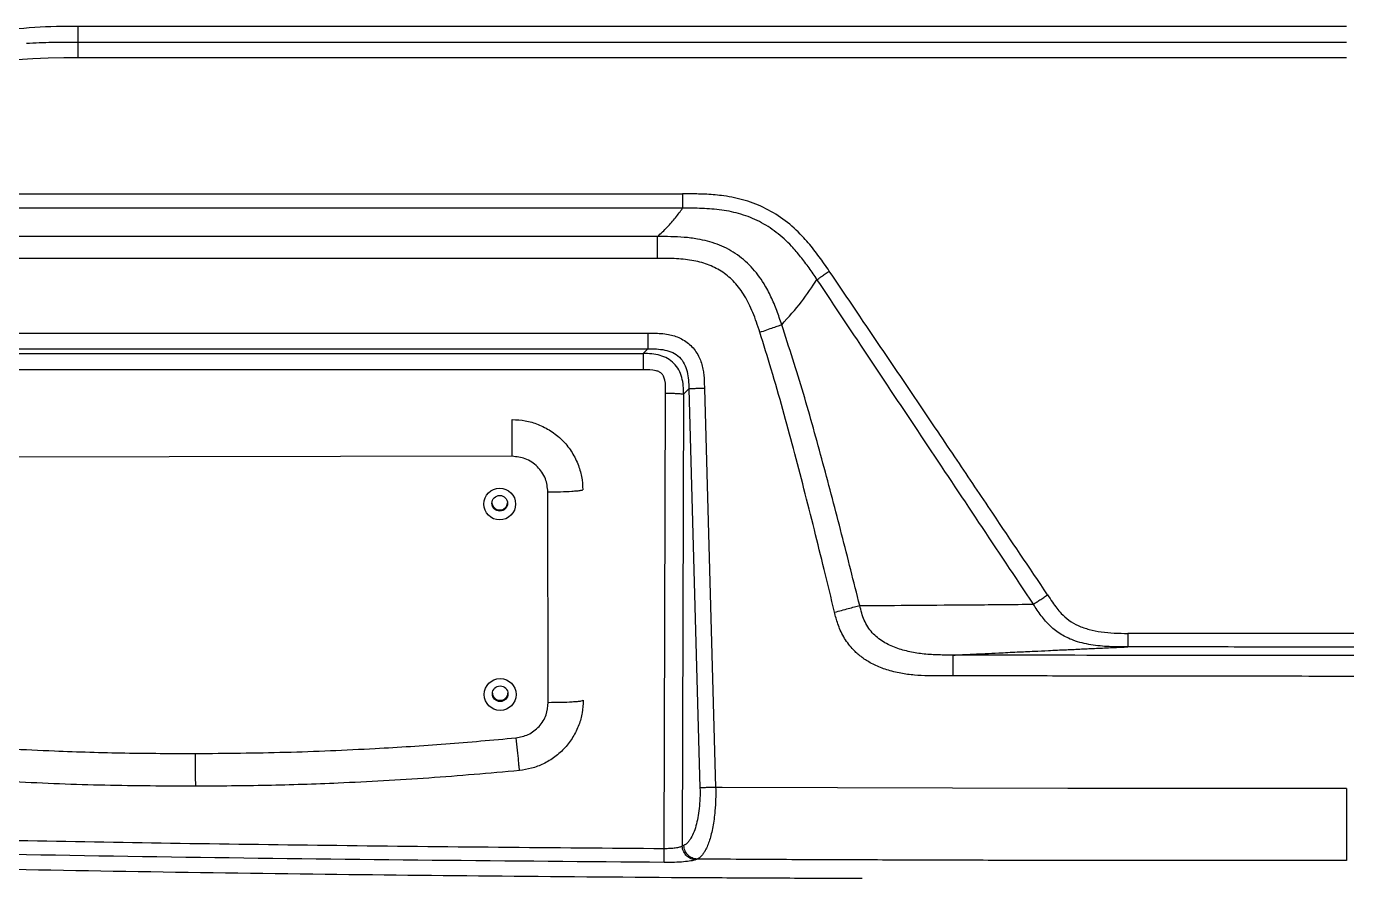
# Model space of a CAD drawing. Extents: x -51 to 27, y -13 to 136.
# Drawn here: x -25.5 to -11.68, y 5.75 to 14.67 of the extents above; entities that cross this region are included whole.
import ezdxf

# ---------------------------------------------------------------- set-up
doc = ezdxf.new("R2010")
doc.units = 0
doc.header["$MEASUREMENT"] = 0
doc.layers.add('GEOMETRY', color=2, linetype='Continuous', lineweight=25)

# ---------------------------------------------------------------- blocks, each defined once
blk = doc.blocks.new('2026 MONTERREY-BLOOM')
at = {"layer": 'GEOMETRY'}
for p, q in [((0, -69.045), (-13.281, -69.045)), ((0, -69.211), (-13.281, -69.211)), ((-13.756, -69.383), (-13.918, -69.394)), ((-13.594, -69.376), (-13.756, -69.383)), ((-13.432, -69.374), (-13.594, -69.376)), ((-13.353, -69.374), (-13.432, -69.374)), ((-13.281, -69.374), (-13.353, -69.374)), ((0, -69.374), (-13.281, -69.374)), ((-17.046, -70.797), (-6.952, -70.797)), ((-6.952, -70.947), (-17.046, -70.947)), ((-7.215, -71.244), (-16.784, -71.244)), ((-7.215, -71.472), (-16.784, -71.472)), ((-16.681, -72.255), (-7.317, -72.255)), ((-16.681, -72.419), (-7.317, -72.419)), ((-7.317, -72.419), (-7.365, -72.468)), ((-16.633, -72.468), (-7.365, -72.468)), ((-7.365, -72.639), (-16.633, -72.639)), ((-6.887, -72.837), (-6.942, -72.894)), ((-6.887, -72.837), (-6.77, -77.013)), ((-6.723, -72.833), (-6.606, -77.009)), ((-7.144, -77.652), (-7.13, -72.882)), ((-6.942, -72.894), (-6.956, -77.625)), ((-8.737, -73.544), (-15.376, -73.556)), ((-8.358, -76.119), (-8.362, -73.916)), ((-6.539, -77.009), (-6.606, -77.009)), ((-2.919, -77.021), (-6.539, -77.009)), ((-1.341, -77.022), (-2.919, -77.021)), ((-0.636, -77.022), (-1.341, -77.022)), ((0, -77.022), (-0.636, -77.022)), ((-6.939, -77.618), (-6.956, -77.625)), ((-6.819, -77.767), (-6.802, -77.76))]:
    blk.add_line(p, q, dxfattribs=at)
for centre, radius in [((-8.866, -74.044), 0.166), ((-8.866, -74.036), 0.0819), ((-8.862, -76.037), 0.166), ((-8.862, -76.029), 0.0819)]:
    blk.add_circle(centre, radius, dxfattribs=at)
for centre in [(-8.866, -74.023), (-8.862, -76.016)]:
    blk.add_arc(centre, 0.082, 184.6046, 355.3408, dxfattribs=at)
for points, knots in [([(36.859, -38.985), (36.859, -39.022), (36.859, -39.104), (36.859, -39.239), (36.859, -39.396), (36.859, -39.568), (36.859, -39.736), (36.859, -39.877), (36.859, -39.976), (36.859, -40.077), (36.859, -40.194), (36.859, -40.34), (36.859, -40.483), (36.859, -40.621), (36.859, -40.823), (36.859, -41.098), (36.859, -41.453), (36.859, -41.82), (36.858, -42.212), (36.858, -42.618), (36.857, -43.039), (36.855, -43.462), (36.854, -43.893), (36.852, -44.335), (36.849, -45.064), (36.843, -46.07), (36.836, -47.022), (36.831, -47.633), (36.828, -47.913), (36.826, -48.213), (36.822, -48.535), (36.819, -48.88), (36.815, -49.226), (36.807, -49.906), (36.793, -50.909), (36.772, -52.226), (36.748, -53.511), (36.723, -54.715), (36.695, -55.842), (36.674, -56.641), (36.659, -57.171), (36.651, -57.441), (36.643, -57.709), (36.634, -57.975), (36.626, -58.239), (36.607, -58.826), (36.576, -59.723), (36.54, -60.635), (36.515, -61.236), (36.502, -61.54), (36.489, -61.84), (36.474, -62.155), (36.458, -62.501), (36.434, -63.003), (36.402, -63.633), (36.361, -64.364), (36.324, -64.988), (36.291, -65.509), (36.264, -65.92), (36.245, -66.194), (36.235, -66.339), (36.232, -66.374), (36.23, -66.409), (36.227, -66.443), (36.224, -66.478), (36.222, -66.512), (36.219, -66.547), (36.202, -66.781), (36.169, -67.208), (36.117, -67.82), (36.064, -68.396), (36.011, -68.934), (35.958, -69.431), (35.907, -69.882), (35.858, -70.263), (35.795, -70.569), (35.731, -70.824), (35.665, -71.043), (35.608, -71.209), (35.566, -71.323), (35.532, -71.409), (35.497, -71.495), (35.461, -71.58), (35.423, -71.664), (35.351, -71.817), (35.28, -71.955), (35.211, -72.079), (35.186, -72.123), (35.158, -72.17), (35.119, -72.236), (34.999, -72.43), (34.784, -72.739), (34.483, -73.096), (34.184, -73.398), (33.895, -73.652), (33.59, -73.886), (33.269, -74.098), (32.934, -74.287), (32.564, -74.465), (32.157, -74.623), (31.712, -74.754), (31.259, -74.849), (30.8, -74.902), (30.344, -74.954), (29.886, -75.002), (29.441, -75.046), (29.006, -75.087), (28.583, -75.124), (28.161, -75.158), (27.739, -75.191), (27.315, -75.223), (26.731, -75.263), (25.992, -75.311), (25.095, -75.363), (24.191, -75.41), (23.309, -75.453), (22.377, -75.495), (21.391, -75.536), (20.304, -75.576), (19.184, -75.614), (18.079, -75.647), (16.991, -75.677), (16.207, -75.696), (15.689, -75.708), (15.444, -75.713), (15.198, -75.719), (14.951, -75.724), (14.703, -75.729), (14.453, -75.734), (13.759, -75.748), (12.604, -75.768), (11.388, -75.786), (10.554, -75.796), (10.116, -75.801), (9.68, -75.806), (9.248, -75.81), (8.828, -75.814), (8.28, -75.819), (7.585, -75.825), (6.735, -75.83), (5.853, -75.835), (4.966, -75.839), (3.975, -75.842), (2.91, -75.844), (1.754, -75.846), (0.609, -75.847), (-0.455, -75.847), (-1.44, -75.846), (-2.343, -75.845), (-3.238, -75.843), (-3.829, -75.842), (-4.118, -75.841)], [0, 0, 0, 0, 0.0015205, 0.0033457, 0.0054756, 0.007915, 0.0103829, 0.0122963, 0.0136552, 0.0144139, 0.0164289, 0.0184285, 0.0203659, 0.0222411, 0.0240541, 0.0286038, 0.0334271, 0.0385312, 0.0435423, 0.0493867, 0.0550992, 0.0606799, 0.0666233, 0.0726617, 0.0786535, 0.0963497, 0.113627, 0.1174481, 0.121248, 0.1250268, 0.1296573, 0.1343866, 0.1390883, 0.1437626, 0.1620811, 0.1799649, 0.1974138, 0.2144282, 0.2290414, 0.2433183, 0.2470019, 0.2506624, 0.2542999, 0.2579143, 0.2615057, 0.265074, 0.2818429, 0.2980744, 0.3022367, 0.3063621, 0.3104507, 0.3145025, 0.3191882, 0.3245637, 0.3349686, 0.3449124, 0.3543951, 0.3604013, 0.3662067, 0.3711496, 0.3716267, 0.3721023, 0.3725764, 0.3730489, 0.37352, 0.3739896, 0.3744577, 0.3749243, 0.3835541, 0.3918977, 0.3999554, 0.4071383, 0.4139151, 0.4202961, 0.4256539, 0.4295637, 0.4329884, 0.436386, 0.4388658, 0.4401192, 0.4413721, 0.4426249, 0.443878, 0.4451317, 0.4463864, 0.4507691, 0.4514578, 0.4521466, 0.4528356, 0.4537108, 0.455254, 0.4621392, 0.4690242, 0.4742408, 0.4794587, 0.4846756, 0.4898923, 0.4951112, 0.5003286, 0.5066101, 0.5128922, 0.519174, 0.5254609, 0.5317008, 0.5378835, 0.5442016, 0.5499516, 0.55566, 0.5615042, 0.5671845, 0.5729289, 0.5788098, 0.5910574, 0.6030653, 0.6154142, 0.6279319, 0.6390692, 0.6533928, 0.6681633, 0.6833808, 0.6990455, 0.7132005, 0.7277021, 0.7310052, 0.7343258, 0.7376638, 0.7410194, 0.7443924, 0.7477829, 0.7511908, 0.7726989, 0.7948379, 0.8007406, 0.8066865, 0.8126757, 0.8184869, 0.8242755, 0.829799, 0.8408264, 0.8525895, 0.8644161, 0.8767764, 0.8887042, 0.904785, 0.9201624, 0.9358208, 0.9514061, 0.963534, 0.9759348, 0.9882033, 1, 1, 1, 1]), ([(36.643, -38.985), (36.643, -39.828), (36.644, -41.551), (36.638, -44.154), (36.623, -46.796), (36.598, -49.436), (36.56, -52.073), (36.508, -54.709), (36.443, -57.234), (36.364, -59.65), (36.27, -61.957), (36.155, -64.262), (36.031, -66.228), (35.9, -67.852), (35.802, -68.877), (35.716, -69.638), (35.663, -70.134), (35.567, -70.618), (35.44, -71.049), (35.293, -71.432), (35.137, -71.768), (34.958, -72.092), (34.757, -72.403), (34.535, -72.7), (34.293, -72.981), (34.032, -73.244), (33.754, -73.488), (33.46, -73.713), (33.15, -73.917), (32.828, -74.099), (32.47, -74.269), (32.078, -74.421), (31.65, -74.547), (31.21, -74.637), (30.76, -74.689), (30.304, -74.741), (29.845, -74.789), (29.117, -74.861), (28.118, -74.947), (26.517, -75.064), (24.581, -75.177), (22.165, -75.291), (19.603, -75.387), (16.893, -75.466), (14.119, -75.527), (11.282, -75.573), (9.295, -75.594), (8.222, -75.603), (8.062, -75.605), (7.902, -75.606), (7.75, -75.607), (7.619, -75.608), (7.509, -75.609), (7.406, -75.61), (7.287, -75.61), (6.823, -75.614), (5.731, -75.62), (3.332, -75.628), (-0.049, -75.632), (-2.762, -75.627), (-4.118, -75.625)], [0, 0, 0, 0, 0.034488, 0.070526, 0.106569, 0.142591, 0.178588, 0.214528, 0.250471, 0.281965, 0.313469, 0.344975, 0.376447, 0.394063, 0.411668, 0.418581, 0.425411, 0.432079, 0.438744, 0.443794, 0.448844, 0.453894, 0.458943, 0.463993, 0.469043, 0.474092, 0.479142, 0.484192, 0.489242, 0.494293, 0.499343, 0.505424, 0.511505, 0.517586, 0.523766, 0.530042, 0.536349, 0.542658, 0.560012, 0.577374, 0.608371, 0.639386, 0.67635, 0.71332, 0.75032, 0.789907, 0.829466, 0.831649, 0.833831, 0.836013, 0.838185, 0.84005, 0.841408, 0.842657, 0.844259, 0.846315, 0.861623, 0.88897, 0.944497, 1, 1, 1, 1]), ([(-13.281, -69.045), (-13.433, -69.045), (-13.736, -69.047), (-14.188, -69.101), (-14.633, -69.192), (-15.071, -69.311), (-15.5, -69.448), (-15.782, -69.547), (-15.922, -69.597)], [0, 0, 0, 0, 0.167416, 0.334798, 0.502102, 0.669415, 0.835726, 1, 1, 1, 1]), ([(-13.552, -69.213), (-13.597, -69.214), (-13.687, -69.216), (-13.777, -69.221), (-13.822, -69.224)], [0, 0, 0, 0, 0.4993413, 1, 1, 1, 1]), ([(-13.281, -69.211), (-13.298, -69.211), (-13.343, -69.211), (-13.433, -69.211), (-13.507, -69.212), (-13.552, -69.213)], [0, 0, 0, 0, 0.180182, 0.5, 1, 1, 1, 1]), ([(-5.416, -71.606), (-5.434, -71.58), (-5.468, -71.529), (-5.522, -71.454), (-5.577, -71.381), (-5.636, -71.308), (-5.731, -71.202), (-5.873, -71.073), (-6.075, -70.946), (-6.293, -70.86), (-6.475, -70.823), (-6.609, -70.807), (-6.697, -70.801), (-6.783, -70.798), (-6.867, -70.797), (-6.924, -70.797), (-6.952, -70.797)], [0, 0, 0, 0, 0.051946, 0.10025, 0.15059, 0.201683, 0.25325, 0.383392, 0.512702, 0.640098, 0.764884, 0.813514, 0.861425, 0.90839, 0.952862, 1, 1, 1, 1]), ([(-7.215, -71.244), (-7.18, -71.211), (-7.11, -71.145), (-7.023, -71.046), (-6.976, -70.98), (-6.952, -70.947)], [0, 0, 0, 0, 0.332646, 0.6647272, 1, 1, 1, 1]), ([(-5.545, -71.693), (-5.572, -71.653), (-5.627, -71.572), (-5.715, -71.454), (-5.825, -71.325), (-5.966, -71.196), (-6.144, -71.082), (-6.339, -71.005), (-6.542, -70.962), (-6.748, -70.947), (-6.885, -70.947), (-6.952, -70.947)], [0, 0, 0, 0, 0.086898, 0.174245, 0.260589, 0.387585, 0.511874, 0.634546, 0.75689, 0.879691, 1, 1, 1, 1]), ([(-5.914, -72.166), (-5.931, -72.117), (-5.964, -72.018), (-6.024, -71.874), (-6.108, -71.716), (-6.227, -71.556), (-6.395, -71.414), (-6.588, -71.317), (-6.771, -71.27), (-6.935, -71.25), (-7.076, -71.244), (-7.169, -71.244), (-7.215, -71.244)], [0, 0, 0, 0, 0.089223, 0.178615, 0.2665, 0.394446, 0.518133, 0.639305, 0.759862, 0.840427, 0.921094, 1, 1, 1, 1]), ([(-6.143, -72.245), (-6.155, -72.21), (-6.178, -72.14), (-6.215, -72.041), (-6.256, -71.948), (-6.315, -71.84), (-6.4, -71.722), (-6.527, -71.613), (-6.647, -71.55), (-6.751, -71.515), (-6.835, -71.496), (-6.924, -71.483), (-7.018, -71.475), (-7.115, -71.472), (-7.181, -71.472), (-7.215, -71.472)], [0, 0, 0, 0, 0.076471, 0.149546, 0.218459, 0.283461, 0.403106, 0.513834, 0.623339, 0.679544, 0.738763, 0.800054, 0.864178, 0.931366, 1, 1, 1, 1]), ([(-5.914, -72.166), (-5.842, -72.086), (-5.698, -71.926), (-5.596, -71.771), (-5.545, -71.693)], [0, 0, 0, 0, 0.500103, 1, 1, 1, 1]), ([(-5.545, -71.693), (-5.54, -71.69), (-5.529, -71.683), (-5.498, -71.662), (-5.459, -71.636), (-5.43, -71.616), (-5.416, -71.606)], [0, 0, 0, 0, 0.2500001, 0.5, 0.7499998, 1, 1, 1, 1]), ([(-3.279, -75.092), (-3.659, -74.521), (-4.414, -73.388), (-5.169, -72.256), (-5.545, -71.693)], [0, 0, 0, 0, 0.5033996, 1, 1, 1, 1]), ([(-3.13, -74.994), (-3.322, -74.709), (-3.638, -74.239), (-4.02, -73.671), (-4.589, -72.825), (-5.036, -72.166), (-5.416, -71.606)], [0, 0, 0, 0, 0.252135, 0.415436, 0.50316, 1, 1, 1, 1]), ([(-7.317, -72.255), (-7.295, -72.255), (-7.249, -72.255), (-7.176, -72.257), (-7.105, -72.266), (-7.038, -72.282), (-6.955, -72.315), (-6.88, -72.366), (-6.82, -72.435), (-6.785, -72.492), (-6.759, -72.553), (-6.742, -72.613), (-6.732, -72.674), (-6.726, -72.73), (-6.725, -72.783), (-6.724, -72.817), (-6.723, -72.833)], [0, 0, 0, 0, 0.069176, 0.143845, 0.224636, 0.29277, 0.357811, 0.499041, 0.569349, 0.640798, 0.705897, 0.774093, 0.836211, 0.89489, 0.94974, 1, 1, 1, 1]), ([(-6.143, -72.245), (-6.118, -72.237), (-6.068, -72.219), (-6, -72.196), (-5.945, -72.177), (-5.924, -72.17), (-5.914, -72.166)], [0, 0, 0, 0, 0.25, 0.5, 0.75, 1, 1, 1, 1]), ([(-5.361, -75.175), (-5.397, -75.027), (-5.467, -74.739), (-5.573, -74.309), (-5.68, -73.886), (-5.789, -73.467), (-5.903, -73.05), (-6.018, -72.643), (-6.103, -72.374), (-6.143, -72.245)], [0, 0, 0, 0, 0.151154, 0.292801, 0.43864, 0.581713, 0.721398, 0.865945, 1, 1, 1, 1]), ([(-5.098, -75.106), (-5.16, -74.857), (-5.285, -74.359), (-5.48, -73.619), (-5.682, -72.886), (-5.837, -72.406), (-5.914, -72.166)], [0, 0, 0, 0, 0.25299, 0.504277, 0.752401, 1, 1, 1, 1]), ([(-7.317, -72.419), (-7.287, -72.419), (-7.227, -72.419), (-7.138, -72.428), (-7.054, -72.454), (-6.982, -72.503), (-6.93, -72.574), (-6.901, -72.658), (-6.889, -72.746), (-6.888, -72.807), (-6.887, -72.837)], [0, 0, 0, 0, 0.128136, 0.255095, 0.378596, 0.499395, 0.620175, 0.74367, 0.870573, 1, 1, 1, 1]), ([(-6.942, -72.894), (-6.942, -72.865), (-6.943, -72.806), (-6.957, -72.719), (-6.988, -72.638), (-7.04, -72.569), (-7.108, -72.517), (-7.188, -72.484), (-7.275, -72.469), (-7.335, -72.468), (-7.365, -72.468)], [0, 0, 0, 0, 0.125962, 0.252931, 0.376825, 0.497932, 0.618947, 0.742786, 0.870195, 1, 1, 1, 1]), ([(-7.13, -72.882), (-7.129, -72.836), (-7.128, -72.777), (-7.148, -72.709), (-7.167, -72.68), (-7.194, -72.659), (-7.26, -72.637), (-7.319, -72.638), (-7.365, -72.639)], [0, 0, 0, 0, 0.32849, 0.429422, 0.504475, 0.57774, 0.674004, 1, 1, 1, 1]), ([(-8.737, -73.544), (-8.737, -73.499), (-8.737, -73.41), (-8.738, -73.302), (-8.738, -73.228), (-8.738, -73.18), (-8.738, -73.166), (-8.738, -73.159)], [0, 0, 0, 0, 0.2786127, 0.5575293, 0.706802, 0.8547322, 1, 1, 1, 1]), ([(-8.738, -73.159), (-8.691, -73.161), (-8.598, -73.166), (-8.461, -73.207), (-8.33, -73.274), (-8.211, -73.369), (-8.131, -73.467), (-8.08, -73.554), (-8.04, -73.642), (-8.005, -73.755), (-7.999, -73.848), (-7.997, -73.894)], [0, 0, 0, 0, 0.1199878, 0.2399838, 0.3682963, 0.4998794, 0.6298546, 0.694589, 0.7600159, 0.8800042, 1, 1, 1, 1]), ([(-8.362, -73.916), (-8.368, -73.869), (-8.375, -73.797), (-8.422, -73.71), (-8.471, -73.651), (-8.53, -73.603), (-8.618, -73.556), (-8.69, -73.549), (-8.737, -73.544)], [0, 0, 0, 0, 0.239443, 0.369672, 0.5, 0.630227, 0.760557, 1, 1, 1, 1]), ([(-8.362, -73.916), (-8.318, -73.915), (-8.229, -73.915), (-8.125, -73.91), (-8.056, -73.905), (-8.012, -73.9), (-8.002, -73.896), (-7.997, -73.894)], [0, 0, 0, 0, 0.278613, 0.557529, 0.706802, 0.854732, 1, 1, 1, 1]), ([(-3.279, -75.092), (-3.269, -75.085), (-3.249, -75.072), (-3.212, -75.048), (-3.172, -75.022), (-3.144, -75.003), (-3.13, -74.994)], [0, 0, 0, 0, 0.25, 0.5, 0.75, 1, 1, 1, 1]), ([(-3.13, -74.994), (-3.113, -75.02), (-3.082, -75.067), (-3.036, -75.133), (-2.981, -75.198), (-2.908, -75.263), (-2.808, -75.32), (-2.693, -75.36), (-2.567, -75.384), (-2.43, -75.396), (-2.337, -75.397), (-2.289, -75.397)], [0, 0, 0, 0, 0.092644, 0.170803, 0.24344, 0.351327, 0.465066, 0.587393, 0.717648, 0.854709, 1, 1, 1, 1]), ([(-5.361, -75.175), (-5.336, -75.169), (-5.287, -75.156), (-5.216, -75.137), (-5.151, -75.12), (-5.115, -75.111), (-5.098, -75.106)], [0, 0, 0, 0, 0.25, 0.5, 0.75, 1, 1, 1, 1]), ([(-4.118, -75.841), (-4.164, -75.842), (-4.252, -75.842), (-4.387, -75.843), (-4.525, -75.836), (-4.67, -75.817), (-4.789, -75.788), (-4.88, -75.755), (-4.943, -75.728), (-5.016, -75.689), (-5.096, -75.635), (-5.169, -75.566), (-5.225, -75.498), (-5.267, -75.433), (-5.301, -75.366), (-5.326, -75.3), (-5.346, -75.237), (-5.356, -75.196), (-5.361, -75.175)], [0, 0, 0, 0, 0.087724, 0.168677, 0.260571, 0.353375, 0.450092, 0.495279, 0.539063, 0.581678, 0.654338, 0.724914, 0.773841, 0.823106, 0.873296, 0.917975, 0.959135, 1, 1, 1, 1]), ([(-5.098, -75.106), (-4.905, -75.105), (-4.516, -75.102), (-3.91, -75.098), (-3.49, -75.094), (-3.279, -75.092)], [0, 0, 0, 0, 0.329143, 0.662369, 1, 1, 1, 1]), ([(-4.118, -75.625), (-4.169, -75.625), (-4.271, -75.624), (-4.423, -75.616), (-4.573, -75.593), (-4.717, -75.553), (-4.853, -75.49), (-4.973, -75.395), (-5.058, -75.261), (-5.084, -75.159), (-5.098, -75.106)], [0, 0, 0, 0, 0.125616, 0.250361, 0.374006, 0.496666, 0.618858, 0.741908, 0.868523, 1, 1, 1, 1]), ([(-2.289, -75.539), (-2.355, -75.539), (-2.484, -75.538), (-2.677, -75.522), (-2.848, -75.48), (-2.991, -75.412), (-3.105, -75.324), (-3.199, -75.214), (-3.253, -75.133), (-3.279, -75.092)], [0, 0, 0, 0, 0.169465, 0.336494, 0.50191, 0.625125, 0.748599, 0.873584, 1, 1, 1, 1]), ([(20.484, -75.121), (20.388, -75.124), (20.215, -75.13), (19.98, -75.138), (19.808, -75.144), (19.681, -75.148), (19.584, -75.152), (19.489, -75.155), (19.396, -75.158), (19.305, -75.161), (19.088, -75.168), (18.738, -75.179), (18.122, -75.198), (17.371, -75.219), (16.568, -75.239), (15.85, -75.256), (15.224, -75.27), (14.612, -75.283), (14.008, -75.295), (13.144, -75.311), (12.006, -75.329), (10.584, -75.348), (9.162, -75.364), (7.945, -75.374), (6.947, -75.381), (6.164, -75.386), (5.386, -75.389), (4.591, -75.392), (3.764, -75.394), (2.935, -75.396), (2.272, -75.397), (1.77, -75.398), (1.417, -75.398), (1.064, -75.398), (0.717, -75.398), (0.378, -75.398), (0.038, -75.398), (-0.305, -75.398), (-0.639, -75.398), (-0.941, -75.398), (-1.232, -75.398), (-1.541, -75.398), (-1.899, -75.397), (-2.154, -75.397), (-2.289, -75.397)], [0, 0, 0, 0, 0.01258, 0.022905, 0.030976, 0.035228, 0.039547, 0.043752, 0.047844, 0.051823, 0.055688, 0.076438, 0.097967, 0.136831, 0.175468, 0.203763, 0.231432, 0.257966, 0.284332, 0.311028, 0.37181, 0.434238, 0.498314, 0.559111, 0.594553, 0.629759, 0.6622, 0.6971, 0.734458, 0.771132, 0.806281, 0.82177, 0.837275, 0.852794, 0.868328, 0.882909, 0.897504, 0.913042, 0.928113, 0.941481, 0.952886, 0.966441, 0.982145, 1, 1, 1, 1]), ([(20.489, -75.262), (19.745, -75.288), (18.253, -75.338), (16.01, -75.396), (13.76, -75.443), (11.509, -75.479), (9.708, -75.5), (8.358, -75.512), (7.456, -75.519), (6.541, -75.525), (5.601, -75.53), (4.635, -75.534), (3.661, -75.536), (2.671, -75.538), (1.679, -75.54), (0.679, -75.54), (-0.311, -75.54), (-1.3, -75.54), (-1.96, -75.539), (-2.289, -75.539)], [0, 0, 0, 0, 0.097969, 0.196665, 0.295475, 0.394339, 0.493136, 0.53262, 0.572091, 0.611887, 0.653146, 0.695877, 0.739077, 0.781472, 0.826257, 0.869754, 0.913169, 0.956585, 1, 1, 1, 1]), ([(-2.289, -75.397), (-2.289, -75.415), (-2.289, -75.451), (-2.289, -75.497), (-2.289, -75.53), (-2.289, -75.536), (-2.289, -75.539)], [0, 0, 0, 0, 0.25, 0.5, 0.75, 1, 1, 1, 1]), ([(-4.118, -75.625), (-4.066, -75.622), (-3.956, -75.617), (-3.797, -75.609), (-3.627, -75.601), (-3.455, -75.592), (-3.281, -75.584), (-3.109, -75.576), (-2.944, -75.568), (-2.776, -75.561), (-2.615, -75.553), (-2.453, -75.546), (-2.342, -75.541), (-2.289, -75.539)], [0, 0, 0, 0, 0.087414, 0.186597, 0.266152, 0.372331, 0.471824, 0.552632, 0.655036, 0.740676, 0.823925, 0.915016, 1, 1, 1, 1]), ([(-4.118, -75.841), (-4.118, -75.814), (-4.118, -75.759), (-4.118, -75.689), (-4.118, -75.638), (-4.118, -75.629), (-4.118, -75.625)], [0, 0, 0, 0, 0.25, 0.5, 0.75, 1, 1, 1, 1]), ([(-8.697, -76.491), (-8.653, -76.482), (-8.562, -76.464), (-8.449, -76.376), (-8.372, -76.256), (-8.363, -76.164), (-8.358, -76.119)], [0, 0, 0, 0, 0.241287, 0.5, 0.758713, 1, 1, 1, 1]), ([(-7.993, -76.098), (-7.995, -76.142), (-7.999, -76.229), (-8.036, -76.359), (-8.096, -76.484), (-8.181, -76.597), (-8.286, -76.693), (-8.405, -76.764), (-8.531, -76.814), (-8.618, -76.826), (-8.661, -76.833)], [0, 0, 0, 0, 0.120601, 0.24121, 0.370597, 0.5, 0.629387, 0.75879, 0.879391, 1, 1, 1, 1]), ([(-8.358, -76.119), (-8.314, -76.119), (-8.225, -76.118), (-8.121, -76.114), (-8.052, -76.109), (-8.008, -76.104), (-7.998, -76.1), (-7.993, -76.098)], [0, 0, 0, 0, 0.278613, 0.557529, 0.706802, 0.854732, 1, 1, 1, 1]), ([(-15.406, -76.503), (-15.093, -76.53), (-14.469, -76.583), (-13.596, -76.627), (-12.79, -76.652), (-12.297, -76.654), (-12.051, -76.655)], [0, 0, 0, 0, 0.279901, 0.559853, 0.779884, 1, 1, 1, 1]), ([(-12.051, -76.655), (-11.737, -76.652), (-11.11, -76.646), (-10.237, -76.608), (-9.432, -76.557), (-8.942, -76.513), (-8.697, -76.491)], [0, 0, 0, 0, 0.280126, 0.560127, 0.780075, 1, 1, 1, 1]), ([(-8.697, -76.491), (-8.692, -76.535), (-8.684, -76.622), (-8.674, -76.722), (-8.667, -76.785), (-8.663, -76.823), (-8.662, -76.83), (-8.661, -76.833)], [0, 0, 0, 0, 0.2786127, 0.5575293, 0.706802, 0.8547322, 1, 1, 1, 1]), ([(-12.05, -76.998), (-12.05, -76.993), (-12.05, -76.983), (-12.05, -76.925), (-12.051, -76.851), (-12.051, -76.758), (-12.051, -76.689), (-12.051, -76.655)], [0, 0, 0, 0, 0.184619, 0.373982, 0.561855, 0.780815, 1, 1, 1, 1]), ([(-12.05, -76.998), (-12.367, -76.996), (-13.001, -76.993), (-13.883, -76.958), (-14.696, -76.909), (-15.192, -76.866), (-15.44, -76.845)], [0, 0, 0, 0, 0.28013, 0.560132, 0.780079, 1, 1, 1, 1]), ([(-8.661, -76.833), (-8.977, -76.861), (-9.608, -76.917), (-10.489, -76.965), (-11.303, -76.992), (-11.801, -76.996), (-12.05, -76.998)], [0, 0, 0, 0, 0.279905, 0.559858, 0.779887, 1, 1, 1, 1]), ([(-6.77, -77.013), (-6.769, -77.05), (-6.769, -77.124), (-6.777, -77.229), (-6.791, -77.327), (-6.812, -77.415), (-6.839, -77.494), (-6.868, -77.548), (-6.894, -77.583), (-6.916, -77.605), (-6.931, -77.614), (-6.939, -77.618)], [0, 0, 0, 0, 0.124259, 0.250342, 0.371818, 0.492845, 0.626336, 0.76237, 0.84186, 0.92079, 1, 1, 1, 1]), ([(-6.606, -77.009), (-6.605, -77.032), (-6.605, -77.078), (-6.606, -77.147), (-6.61, -77.215), (-6.616, -77.287), (-6.625, -77.364), (-6.639, -77.443), (-6.655, -77.514), (-6.674, -77.578), (-6.696, -77.634), (-6.715, -77.672), (-6.73, -77.695), (-6.74, -77.709), (-6.75, -77.721), (-6.762, -77.734), (-6.779, -77.749), (-6.793, -77.756), (-6.802, -77.76)], [0, 0, 0, 0, 0.0623274, 0.1246549, 0.1872336, 0.2494523, 0.330992, 0.4144955, 0.5000652, 0.5793773, 0.6628537, 0.7505486, 0.7813456, 0.8124098, 0.8437428, 0.8753464, 0.9230565, 1, 1, 1, 1]), ([(0, -77.022), (0, -77.067), (0, -77.158), (0, -77.29), (0, -77.413), (0, -77.524), (0, -77.619), (0, -77.694), (0, -77.749), (0, -77.766), (0, -77.774)], [0, 0, 0, 0, 0.125007, 0.250004, 0.375, 0.5, 0.625, 0.749996, 0.874993, 1, 1, 1, 1]), ([(-7.144, -77.652), (-7.723, -77.647), (-8.865, -77.639), (-10.555, -77.62), (-12.197, -77.598), (-13.791, -77.571), (-15.339, -77.541), (-16.354, -77.516), (-16.854, -77.504)], [0, 0, 0, 0, 0.178838, 0.352806, 0.521904, 0.686135, 0.845499, 1, 1, 1, 1]), ([(-7.145, -77.795), (-8.764, -77.781), (-11.192, -77.76), (-14.43, -77.705), (-16.049, -77.667), (-16.858, -77.648)], [0, 0, 0, 0, 0.499909, 0.749955, 1, 1, 1, 1]), ([(-7.145, -77.795), (-7.145, -77.791), (-7.145, -77.784), (-7.145, -77.75), (-7.145, -77.705), (-7.144, -77.669), (-7.144, -77.652)], [0, 0, 0, 0, 0.25, 0.5, 0.75, 1, 1, 1, 1]), ([(-6.956, -77.625), (-6.965, -77.629), (-6.982, -77.636), (-7.027, -77.645), (-7.083, -77.651), (-7.124, -77.651), (-7.144, -77.652)], [0, 0, 0, 0, 0.250123, 0.500168, 0.754623, 1, 1, 1, 1]), ([(-6.819, -77.767), (-6.834, -77.764), (-6.866, -77.759), (-6.91, -77.73), (-6.938, -77.692), (-6.953, -77.655), (-6.955, -77.635), (-6.956, -77.625)], [0, 0, 0, 0, 0.2211901, 0.461368, 0.7204845, 0.857846, 1, 1, 1, 1]), ([(-6.819, -77.767), (-6.833, -77.771), (-6.861, -77.78), (-6.939, -77.789), (-7.036, -77.795), (-7.109, -77.795), (-7.145, -77.795)], [0, 0, 0, 0, 0.250002, 0.500059, 0.750095, 1, 1, 1, 1]), ([(0, -77.774), (-0.148, -77.774), (-0.458, -77.774), (-0.945, -77.775), (-1.476, -77.775), (-2.048, -77.775), (-2.66, -77.774), (-3.351, -77.774), (-4.123, -77.772), (-4.979, -77.769), (-5.877, -77.766), (-6.489, -77.762), (-6.802, -77.76)], [0, 0, 0, 0, 0.065035, 0.136773, 0.214914, 0.299154, 0.389192, 0.484724, 0.603961, 0.729915, 0.862093, 1, 1, 1, 1]), ([(-10.694, -77.921), (-11.39, -77.911), (-12.782, -77.893), (-14.174, -77.866), (-14.87, -77.853)], [0, 0, 0, 0, 0.499994, 1, 1, 1, 1]), ([(-6.689, -77.957), (-7.365, -77.952), (-8.7, -77.943), (-10.035, -77.928), (-10.694, -77.921)], [0, 0, 0, 0, 0.506152, 1, 1, 1, 1]), ([(-5.072, -77.964), (-5.341, -77.963), (-5.881, -77.961), (-6.42, -77.958), (-6.689, -77.957)], [0, 0, 0, 0, 0.500019, 1, 1, 1, 1])]:
    blk.add_open_spline(points, degree=3, knots=knots, dxfattribs=at)
for points in [[(-13.281, -69.211), (-13.281, -69.179), (-13.281, -69.113), (-13.281, -69.068), (-13.281, -69.045)], [(-13.281, -69.374), (-13.281, -69.358), (-13.281, -69.325), (-13.281, -69.279), (-13.281, -69.239), (-13.281, -69.22), (-13.281, -69.211)], [(-6.952, -70.797), (-6.952, -70.815), (-6.952, -70.85), (-6.952, -70.897), (-6.952, -70.932), (-6.952, -70.942), (-6.952, -70.947)], [(-7.215, -71.472), (-7.215, -71.445), (-7.215, -71.391), (-7.215, -71.32), (-7.215, -71.266), (-7.215, -71.251), (-7.215, -71.244)], [(-7.317, -72.255), (-7.317, -72.273), (-7.317, -72.308), (-7.317, -72.357), (-7.317, -72.396), (-7.317, -72.411), (-7.317, -72.419)], [(-7.365, -72.468), (-7.365, -72.476), (-7.365, -72.492), (-7.365, -72.533), (-7.365, -72.583), (-7.365, -72.62), (-7.365, -72.639)], [(-6.723, -72.833), (-6.741, -72.833), (-6.777, -72.834), (-6.825, -72.836), (-6.865, -72.837), (-6.88, -72.837), (-6.887, -72.837)], [(-7.13, -72.882), (-7.11, -72.882), (-7.069, -72.883), (-7.014, -72.885), (-6.968, -72.889), (-6.951, -72.892), (-6.942, -72.894)], [(-6.606, -77.009), (-6.624, -77.009), (-6.659, -77.01), (-6.707, -77.012), (-6.747, -77.013), (-6.762, -77.013), (-6.77, -77.013)], [(-6.802, -77.76), (-6.819, -77.758), (-6.854, -77.752), (-6.898, -77.719), (-6.93, -77.673), (-6.936, -77.637), (-6.939, -77.618)]]:
    blk.add_open_spline(points, degree=3, dxfattribs=at)

msp = doc.modelspace()

# ---------------------------------------------------------------- block references
msp.add_blockref('2026 MONTERREY-BLOOM', (-11.682, 83.714))

doc.saveas('drawing.dxf')
